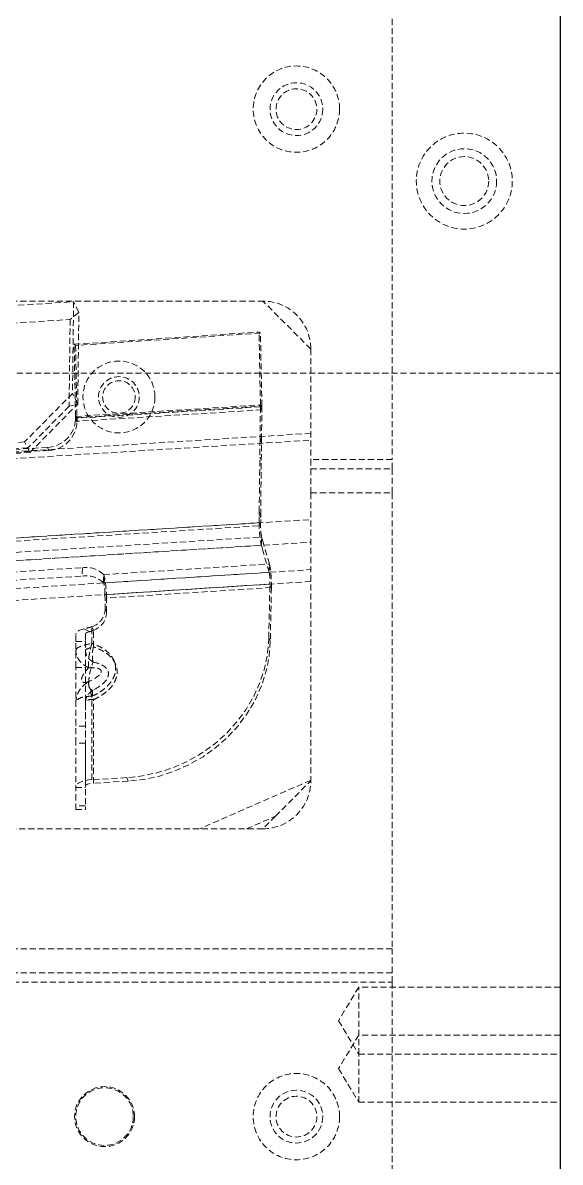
# Model space of a CAD drawing. Header units: millimetres. Extents: x 5 to 1533, y -1183 to 895.
# Drawn here: x 842.9 to 955, y -1062.6 to -825.1 of the extents above; entities that cross this region are included whole.
import ezdxf

# ---------------------------------------------------------------- set-up
doc = ezdxf.new("R2010")
doc.units = ezdxf.units.MM
doc.linetypes.add('HIDDEN', pattern=[1.905, 1.27, -0.635])

msp = doc.modelspace()

# ---------------------------------------------------------------- linework, layer by layer
at = {"color": 7, "linetype": 'Continuous', "lineweight": 25}
msp.add_line((954.986, -583.11), (954.986, -1133.11), dxfattribs=at)
at = {"color": 7, "linetype": 'HIDDEN', "lineweight": 18}
for p, q in [((919.986, -668.11), (919.986, -916.11)), ((750.735, -889.716), (853.535, -883.255)), ((790.986, -883.11), (892.986, -883.11)), ((853.535, -883.255), (853.305, -902.364)), ((854.631, -885.466), (853.535, -883.255)), ((902.986, -893.11), (892.986, -883.11)), ((854.631, -885.466), (852.821, -886.957)), ((854.4, -904.576), (854.631, -885.466)), ((754.962, -893.107), (852.821, -886.957)), ((852.821, -886.957), (852.602, -905.036)), ((853.652, -892.128), (892.2, -889.562)), ((892.493, -889.787), (853.946, -892.353)), ((892.2, -889.562), (892.493, -889.787)), ((892.495, -904.778), (892.2, -889.562)), ((892.789, -905.003), (892.493, -889.787)), ((853.946, -892.353), (853.652, -892.128)), ((853.944, -907.163), (853.652, -892.128)), ((853.946, -892.353), (854.238, -907.388)), ((902.986, -893.11), (902.986, -916.11)), ((574.986, -898.11), (954.986, -898.11)), ((853.305, -902.364), (843.305, -912.484)), ((854.4, -904.576), (853.305, -902.364)), ((844.4, -914.696), (854.4, -904.576)), ((852.602, -905.036), (854.4, -904.576)), ((853.944, -907.163), (892.495, -904.778)), ((892.495, -904.778), (892.789, -905.003)), ((852.602, -905.036), (844.022, -913.72)), ((892.487, -905.172), (853.943, -907.556)), ((853.943, -907.556), (853.944, -907.163)), ((853.943, -907.556), (853.944, -907.163)), ((853.944, -907.163), (854.238, -907.388)), ((854.238, -907.388), (892.789, -905.003)), ((854.238, -907.388), (892.789, -905.003)), ((892.792, -905.788), (854.248, -908.173)), ((892.487, -905.172), (892.419, -911.353)), ((892.792, -905.788), (892.487, -905.172)), ((892.724, -911.97), (892.792, -905.788)), ((853.943, -907.556), (853.941, -907.7)), ((854.247, -908.317), (853.941, -907.7)), ((853.943, -907.556), (854.248, -908.173)), ((854.238, -907.388), (854.248, -908.173)), ((854.238, -907.388), (854.248, -908.173)), ((854.248, -908.173), (854.247, -908.317)), ((902.986, -910.693), (714.986, -922.322)), ((892.411, -912.025), (892.415, -911.692)), ((892.415, -911.692), (892.419, -911.353)), ((892.721, -912.309), (892.415, -911.692)), ((892.724, -911.97), (892.721, -912.309)), ((714.986, -923.753), (902.986, -912.123)), ((848.096, -913.619), (757.158, -919.244)), ((848.401, -914.235), (757.464, -919.861)), ((843.305, -912.484), (760.275, -917.621)), ((844.022, -913.72), (763.039, -918.73)), ((844.4, -914.696), (843.305, -912.484)), ((844.022, -913.72), (844.4, -914.696)), ((848.401, -914.235), (848.096, -913.619)), ((892.411, -912.025), (892.368, -915.661)), ((892.717, -912.642), (892.411, -912.025)), ((892.673, -916.278), (892.717, -912.642)), ((892.721, -912.309), (892.717, -912.642)), ((761.37, -919.832), (844.4, -914.696)), ((892.232, -927.067), (892.368, -915.661)), ((892.368, -915.661), (892.673, -916.278)), ((892.537, -927.684), (892.673, -916.278)), ((919.986, -916.11), (902.986, -916.11)), ((902.986, -916.11), (902.986, -918.11)), ((919.986, -918.11), (919.986, -916.11)), ((902.986, -918.11), (919.986, -918.11)), ((902.986, -918.11), (902.986, -923.11)), ((919.986, -923.11), (919.986, -918.11)), ((902.986, -923.11), (919.986, -923.11)), ((902.986, -923.11), (902.986, -983.11)), ((919.986, -923.11), (919.986, -1018.11)), ((892.221, -929.33), (892.24, -927.608)), ((892.537, -927.684), (892.232, -927.067)), ((892.24, -927.608), (892.232, -927.067)), ((892.24, -927.608), (892.545, -928.225)), ((892.526, -929.947), (892.545, -928.225)), ((892.537, -927.684), (892.545, -928.225)), ((714.986, -940.384), (902.986, -928.658)), ((721.225, -939.995), (892.221, -929.33)), ((721.531, -940.612), (892.526, -929.947)), ((892.526, -929.947), (892.221, -929.33)), ((721.703, -942.964), (892.74, -932.296)), ((892.705, -934.025), (892.74, -932.296)), ((893.047, -933.375), (892.74, -932.296)), ((894.344, -937.926), (893.047, -933.375)), ((721.668, -944.693), (892.705, -934.025)), ((779.107, -941.11), (902.986, -933.383)), ((892.705, -934.025), (893.012, -935.104)), ((894.309, -939.654), (893.012, -935.104)), ((859.795, -940.137), (894.344, -937.926)), ((894.344, -937.926), (894.309, -939.654)), ((791.034, -944.435), (855.34, -940.424)), ((791.069, -942.706), (855.375, -938.695)), ((803.253, -945.484), (902.986, -939.099)), ((855.375, -938.695), (855.34, -940.424)), ((859.76, -941.866), (894.309, -939.654)), ((859.76, -941.866), (859.795, -940.137)), ((902.986, -941.562), (804.447, -947.87)), ((859.876, -942.136), (859.981, -940.68)), ((894.455, -942.108), (860.083, -944.308)), ((894.768, -942.824), (860.396, -945.025)), ((894.236, -953.312), (894.455, -942.108)), ((894.455, -942.108), (894.768, -942.824)), ((894.768, -942.824), (894.549, -954.029)), ((860.083, -944.308), (860.105, -947.274)), ((860.418, -947.99), (860.396, -945.025)), ((860.105, -947.274), (860.418, -947.99)), ((855.67, -951.435), (856.828, -952.027)), ((857.36, -954.476), (857.36, -951.008)), ((857.36, -951.008), (857.673, -951.724)), ((857.673, -955.192), (857.673, -951.724)), ((853.986, -954.053), (853.986, -952.618)), ((853.986, -954.053), (855.986, -954.053)), ((853.986, -959.471), (853.986, -954.053)), ((855.986, -952.618), (855.986, -954.053)), ((855.986, -954.053), (855.986, -959.471)), ((894.549, -954.029), (894.236, -953.312)), ((854.064, -955.612), (854.012, -956.431)), ((854.064, -955.612), (854.012, -956.431)), ((853.986, -959.471), (855.986, -959.471)), ((853.986, -975.296), (853.986, -959.471)), ((855.986, -959.471), (855.986, -975.296)), ((857.36, -982.87), (857.36, -965.492)), ((857.673, -983.587), (857.674, -966.208)), ((855.986, -966.925), (855.986, -984.303)), ((855.986, -966.925), (855.986, -984.303)), ((855.986, -971.697), (853.986, -971.697)), ((855.986, -971.697), (853.986, -971.697)), ((855.986, -975.296), (853.986, -975.296)), ((853.986, -989.097), (853.986, -975.296)), ((855.986, -975.296), (855.986, -989.097)), ((864.61, -982.454), (857.36, -982.87)), ((864.923, -983.17), (857.673, -983.587)), ((864.61, -982.454), (864.923, -983.17)), ((902.986, -982.992), (879.816, -993.11)), ((902.986, -983.11), (902.986, -982.992)), ((853.986, -984.497), (855.986, -984.497)), ((853.986, -984.497), (855.986, -984.497)), ((855.986, -988.348), (853.986, -988.348)), ((853.986, -989.097), (855.986, -989.097)), ((853.986, -989.097), (855.986, -989.097)), ((889.584, -993.11), (895.623, -990.473)), ((895.623, -990.473), (892.986, -993.11)), ((892.986, -993.11), (814.986, -993.11)), ((919.986, -1018.11), (819.986, -1018.11)), ((919.986, -1023.11), (919.986, -1018.11)), ((919.986, -1023.11), (819.986, -1023.11)), ((919.986, -1025.11), (919.986, -1023.11)), ((819.986, -1025.11), (919.986, -1025.11)), ((919.986, -1025.11), (919.986, -1068.11)), ((912.986, -1026.11), (908.78, -1033.11)), ((912.986, -1040.11), (912.986, -1026.11)), ((954.986, -1026.11), (912.986, -1026.11)), ((908.78, -1033.11), (912.986, -1040.11)), ((912.986, -1036.11), (908.78, -1043.11)), ((954.986, -1036.11), (912.986, -1036.11)), ((912.986, -1050.11), (912.986, -1040.11)), ((912.986, -1040.11), (954.986, -1040.11)), ((908.78, -1043.11), (912.986, -1050.11)), ((912.986, -1050.11), (954.986, -1050.11))]:
    msp.add_line(p, q, dxfattribs=at)
at = {"color": 7, "linetype": 'HIDDEN', "lineweight": 18, "flags": 128}
for points in [[(855.67, -951.435), (855.298, -951.544), (854.965, -951.667), (854.675, -951.804), (854.432, -951.953), (854.239, -952.11), (854.099, -952.276), (854.014, -952.446), (853.986, -952.618)], [(855.67, -951.435), (855.298, -951.544), (854.965, -951.667), (854.675, -951.804), (854.432, -951.953), (854.239, -952.11), (854.099, -952.276), (854.014, -952.446), (853.986, -952.618)], [(856.828, -952.027), (856.642, -952.081), (856.475, -952.143), (856.33, -952.211), (856.209, -952.285), (856.112, -952.364), (856.042, -952.447), (856, -952.532), (855.986, -952.618)], [(856.828, -952.027), (856.642, -952.081), (856.475, -952.143), (856.33, -952.211), (856.209, -952.285), (856.112, -952.364), (856.042, -952.447), (856, -952.532), (855.986, -952.618)], [(894.236, -953.312), (893.993, -956.416), (893.39, -959.496), (892.433, -962.515), (891.134, -965.435), (889.51, -968.221), (887.58, -970.838), (885.367, -973.255), (882.9, -975.441), (880.208, -977.37), (877.325, -979.018), (874.285, -980.365), (871.127, -981.395), (867.889, -982.094), (864.61, -982.454)], [(894.236, -953.312), (893.993, -956.416), (893.39, -959.496), (892.433, -962.515), (891.134, -965.435), (889.51, -968.221), (887.58, -970.838), (885.367, -973.255), (882.9, -975.441), (880.208, -977.37), (877.325, -979.018), (874.285, -980.365), (871.127, -981.395), (867.889, -982.094), (864.61, -982.454)], [(894.549, -954.029), (894.306, -957.132), (893.702, -960.212), (892.746, -963.231), (891.447, -966.151), (889.823, -968.937), (887.892, -971.555), (885.68, -973.971), (883.213, -976.158), (880.521, -978.087), (877.638, -979.735), (874.598, -981.082), (871.44, -982.111), (868.202, -982.81), (864.923, -983.17)], [(894.549, -954.029), (894.306, -957.132), (893.702, -960.212), (892.746, -963.231), (891.447, -966.151), (889.823, -968.937), (887.892, -971.555), (885.68, -973.971), (883.213, -976.158), (880.521, -978.087), (877.638, -979.735), (874.598, -981.082), (871.44, -982.111), (868.202, -982.81), (864.923, -983.17)], [(857.36, -982.87), (856.675, -982.932), (856.031, -983.037), (855.448, -983.182), (854.944, -983.361), (854.535, -983.569), (854.233, -983.801), (854.048, -984.048), (853.986, -984.303)], [(857.36, -982.87), (856.675, -982.932), (856.031, -983.037), (855.448, -983.182), (854.944, -983.361), (854.535, -983.569), (854.233, -983.801), (854.048, -984.048), (853.986, -984.303)], [(895.623, -990.473), (898.134, -987.962), (900.602, -985.494), (902.986, -983.11)], [(855.986, -984.303), (856.017, -984.176), (856.109, -984.052), (856.26, -983.936), (856.465, -983.832), (856.717, -983.742), (857.008, -983.67), (857.33, -983.618), (857.673, -983.587)], [(855.986, -984.303), (856.017, -984.176), (856.109, -984.052), (856.26, -983.936), (856.465, -983.832), (856.717, -983.742), (857.008, -983.67), (857.33, -983.618), (857.673, -983.587)]]:
    msp.add_lwpolyline(points, dxfattribs=at)
at = {"color": 7, "linetype": 'HIDDEN', "lineweight": 18}
for centre, radius in [((899.986, -843.11), 9), ((899.986, -843.11), 5.5), ((899.986, -843.11), 4.25), ((934.986, -858.11), 10), ((934.986, -858.11), 6.75), ((934.986, -858.11), 5.1), ((862.986, -903.11), 7.5), ((862.986, -903.11), 4.25), ((862.986, -903.11), 3.4), ((899.986, -1053.11), 9), ((859.986, -1053.11), 6.25), ((859.986, -1053.11), 6), ((899.986, -1053.11), 5.5), ((899.986, -1053.11), 4.25)]:
    msp.add_circle(centre, radius, dxfattribs=at)
for centre, radius, start, end in [((892.986, -893.11), 10, 0, 90), ((847.784, -907.464), 6.162, 272.90499, 357.80829), ((848.089, -908.081), 6.162, 272.90508, 357.8082), ((856.131, -945.491), 5.129, 44.97134, 98.87658), ((856.166, -943.762), 5.129, 44.97137, 98.87656), ((848.366, -944.333), 11.717, 0.12055, 10.80834), ((836.962, -945.074), 23.435, 0.12043, 10.80826), ((856.075, -947.186), 4.031, 288.58922, 358.75629), ((856.388, -947.903), 4.031, 288.58921, 358.75631), ((892.986, -983.11), 10, 270, 0)]:
    msp.add_arc(centre, radius, start, end, dxfattribs=at)
for points, knots in [([(892.487, -905.172), (892.489, -905.107), (892.493, -904.979), (892.495, -904.845), (892.495, -904.778)], [0, 0, 0, 0, 0.49747, 1, 1, 1, 1]), ([(892.487, -905.172), (892.489, -905.107), (892.493, -904.979), (892.495, -904.845), (892.495, -904.778)], [0, 0, 0, 0, 0.49747, 1, 1, 1, 1]), ([(892.789, -905.003), (892.79, -905.071), (892.792, -905.208), (892.795, -905.472), (892.793, -905.663), (892.792, -905.788)], [0, 0, 0, 0, 0.25683752, 0.51367511, 1, 1, 1, 1]), ([(892.789, -905.003), (892.79, -905.071), (892.792, -905.208), (892.795, -905.472), (892.793, -905.663), (892.792, -905.788)], [0, 0, 0, 0, 0.25683752, 0.51367511, 1, 1, 1, 1]), ([(892.221, -929.33), (892.229, -929.771), (892.244, -930.654), (892.35, -931.998), (892.505, -933.213), (892.638, -933.751), (892.705, -934.025)], [0, 0, 0, 0, 0.2478658, 0.4957318, 0.7435922, 1, 1, 1, 1]), ([(892.221, -929.33), (892.229, -929.771), (892.244, -930.654), (892.35, -931.998), (892.505, -933.213), (892.638, -933.751), (892.705, -934.025)], [0, 0, 0, 0, 0.2478658, 0.4957318, 0.7435922, 1, 1, 1, 1]), ([(892.74, -932.296), (892.709, -932.164), (892.647, -931.901), (892.576, -931.305), (892.53, -930.626), (892.528, -930.176), (892.526, -929.947)], [0, 0, 0, 0, 0.2477942, 0.4955877, 0.7434388, 1, 1, 1, 1]), ([(892.74, -932.296), (892.709, -932.164), (892.647, -931.901), (892.576, -931.305), (892.53, -930.626), (892.528, -930.176), (892.526, -929.947)], [0, 0, 0, 0, 0.2477942, 0.4955877, 0.7434388, 1, 1, 1, 1]), ([(894.344, -937.926), (894.406, -938.189), (894.531, -938.715), (894.673, -939.91), (894.761, -941.242), (894.778, -942.24), (894.769, -942.743), (894.768, -942.824)], [0, 0, 0, 0, 0.2383953, 0.4767989, 0.7152881, 0.9538385, 1, 1, 1, 1]), ([(894.344, -937.926), (894.406, -938.189), (894.531, -938.715), (894.673, -939.91), (894.761, -941.242), (894.778, -942.24), (894.769, -942.743), (894.768, -942.824)], [0, 0, 0, 0, 0.2383953, 0.4767989, 0.7152881, 0.9538385, 1, 1, 1, 1]), ([(859.981, -940.68), (859.969, -940.628), (859.945, -940.525), (859.887, -940.336), (859.831, -940.217), (859.795, -940.137)], [0, 0, 0, 0, 0.2512733, 0.5025454, 1, 1, 1, 1]), ([(859.981, -940.68), (859.969, -940.628), (859.945, -940.525), (859.887, -940.336), (859.831, -940.217), (859.795, -940.137)], [0, 0, 0, 0, 0.2512733, 0.5025454, 1, 1, 1, 1]), ([(894.309, -939.654), (894.336, -939.786), (894.392, -940.05), (894.447, -940.648), (894.473, -941.316), (894.468, -941.816), (894.457, -942.067), (894.455, -942.108)], [0, 0, 0, 0, 0.2383505, 0.4766901, 0.7152797, 0.954112, 1, 1, 1, 1]), ([(894.309, -939.654), (894.336, -939.786), (894.392, -940.05), (894.447, -940.648), (894.473, -941.316), (894.468, -941.816), (894.457, -942.067), (894.455, -942.108)], [0, 0, 0, 0, 0.2383505, 0.4766901, 0.7152797, 0.954112, 1, 1, 1, 1]), ([(859.76, -941.866), (859.784, -941.905), (859.821, -941.963), (859.856, -942.057), (859.869, -942.11), (859.876, -942.136)], [0, 0, 0, 0, 0.4940323, 0.7462475, 1, 1, 1, 1]), ([(859.76, -941.866), (859.784, -941.905), (859.821, -941.963), (859.856, -942.057), (859.869, -942.11), (859.876, -942.136)], [0, 0, 0, 0, 0.4940323, 0.7462475, 1, 1, 1, 1]), ([(857.36, -951.008), (857.208, -951.046), (856.905, -951.124), (856.321, -951.269), (855.928, -951.369), (855.67, -951.435)], [0, 0, 0, 0, 0.2549822, 0.5099773, 1, 1, 1, 1]), ([(857.36, -951.008), (857.208, -951.046), (856.905, -951.124), (856.321, -951.269), (855.928, -951.369), (855.67, -951.435)], [0, 0, 0, 0, 0.2549822, 0.5099773, 1, 1, 1, 1]), ([(857.673, -951.724), (857.534, -951.783), (857.321, -951.874), (857.036, -951.97), (856.898, -952.007), (856.828, -952.027)], [0, 0, 0, 0, 0.4767641, 0.7349336, 1, 1, 1, 1]), ([(857.673, -951.724), (857.534, -951.783), (857.321, -951.874), (857.036, -951.97), (856.898, -952.007), (856.828, -952.027)], [0, 0, 0, 0, 0.4767641, 0.7349336, 1, 1, 1, 1]), ([(854.109, -955.721), (854.144, -955.646), (854.235, -955.448), (854.901, -955.11), (855.962, -954.737), (856.879, -954.565), (857.36, -954.476)], [0, 0, 0, 0, 0.1632141, 0.4316002, 0.7022415, 1, 1, 1, 1]), ([(854.109, -955.721), (854.144, -955.646), (854.235, -955.448), (854.901, -955.11), (855.962, -954.737), (856.879, -954.565), (857.36, -954.476)], [0, 0, 0, 0, 0.1632141, 0.4316002, 0.7022415, 1, 1, 1, 1]), ([(857.36, -954.476), (857.226, -954.931), (856.962, -955.824), (856.733, -957.199), (856.612, -958.473), (856.636, -959.178), (856.648, -959.533)], [0, 0, 0, 0, 0.2658043, 0.5219441, 0.7590697, 1, 1, 1, 1]), ([(857.36, -954.476), (857.226, -954.931), (856.962, -955.824), (856.733, -957.199), (856.612, -958.473), (856.636, -959.178), (856.648, -959.533)], [0, 0, 0, 0, 0.2658043, 0.5219441, 0.7590697, 1, 1, 1, 1]), ([(857.36, -965.492), (857.749, -965.306), (858.53, -964.931), (859.617, -964.219), (860.547, -963.429), (861.282, -962.591), (861.839, -961.705), (862.214, -960.735), (862.345, -959.698), (862.237, -958.851), (862.023, -958.203), (861.743, -957.607), (861.283, -956.926), (860.4, -956.024), (859.098, -955.136), (857.933, -954.694), (857.36, -954.476)], [0, 0, 0, 0, 0.0788326, 0.1584396, 0.2375364, 0.3029516, 0.3648128, 0.4334907, 0.5000794, 0.5666082, 0.6005103, 0.635397, 0.6971966, 0.7626164, 0.8831859, 1, 1, 1, 1]), ([(857.36, -965.492), (857.749, -965.306), (858.53, -964.931), (859.617, -964.219), (860.547, -963.429), (861.282, -962.591), (861.839, -961.705), (862.214, -960.735), (862.345, -959.698), (862.237, -958.851), (862.023, -958.203), (861.743, -957.607), (861.283, -956.926), (860.4, -956.024), (859.098, -955.136), (857.933, -954.694), (857.36, -954.476)], [0, 0, 0, 0, 0.0788326, 0.1584396, 0.2375364, 0.3029516, 0.3648128, 0.4334907, 0.5000794, 0.5666082, 0.6005103, 0.635397, 0.6971966, 0.7626164, 0.8831859, 1, 1, 1, 1]), ([(856.648, -959.533), (856.278, -959.329), (855.533, -958.918), (854.694, -958.045), (854.102, -957.02), (854.025, -956.284), (853.986, -955.909)], [0, 0, 0, 0, 0.2413888, 0.4861392, 0.7377431, 1, 1, 1, 1]), ([(856.648, -959.533), (856.278, -959.329), (855.533, -958.918), (854.694, -958.045), (854.102, -957.02), (854.025, -956.284), (853.986, -955.909)], [0, 0, 0, 0, 0.2413888, 0.4861392, 0.7377431, 1, 1, 1, 1]), ([(856.025, -955.789), (856.015, -955.851), (855.992, -955.993), (855.997, -956.126), (855.999, -956.2)], [0, 0, 0, 0, 0.4386422, 1, 1, 1, 1]), ([(856.025, -955.789), (856.015, -955.851), (855.992, -955.993), (855.997, -956.126), (855.999, -956.2)], [0, 0, 0, 0, 0.4386422, 1, 1, 1, 1]), ([(857.583, -958.353), (857.358, -958.198), (856.91, -957.89), (856.393, -957.27), (856.074, -956.658), (856.033, -956.264), (856.018, -956.122)], [0, 0, 0, 0, 0.2680928, 0.5343805, 0.8315306, 1, 1, 1, 1]), ([(857.583, -958.353), (857.358, -958.198), (856.91, -957.89), (856.393, -957.27), (856.074, -956.658), (856.033, -956.264), (856.018, -956.122)], [0, 0, 0, 0, 0.2680928, 0.5343805, 0.8315306, 1, 1, 1, 1]), ([(856.048, -955.838), (856.063, -955.815), (856.107, -955.747), (856.441, -955.589), (856.987, -955.381), (857.443, -955.256), (857.673, -955.192)], [0, 0, 0, 0, 0.1455013, 0.4281849, 0.710864, 1, 1, 1, 1]), ([(856.048, -955.838), (856.063, -955.815), (856.107, -955.747), (856.441, -955.589), (856.987, -955.381), (857.443, -955.256), (857.673, -955.192)], [0, 0, 0, 0, 0.1455013, 0.4281849, 0.710864, 1, 1, 1, 1]), ([(857.673, -955.192), (857.614, -955.443), (857.487, -955.989), (857.433, -956.852), (857.453, -957.678), (857.54, -958.13), (857.583, -958.353)], [0, 0, 0, 0, 0.23712284, 0.51568535, 0.76179712, 1, 1, 1, 1]), ([(857.673, -955.192), (857.614, -955.443), (857.487, -955.989), (857.433, -956.852), (857.453, -957.678), (857.54, -958.13), (857.583, -958.353)], [0, 0, 0, 0, 0.23712284, 0.51568535, 0.76179712, 1, 1, 1, 1]), ([(857.674, -966.208), (858.062, -966.022), (858.843, -965.648), (859.93, -964.935), (860.861, -964.145), (861.595, -963.307), (862.152, -962.421), (862.527, -961.451), (862.658, -960.414), (862.55, -959.567), (862.336, -958.919), (862.056, -958.323), (861.595, -957.642), (860.712, -956.74), (859.411, -955.853), (858.246, -955.41), (857.673, -955.192)], [0, 0, 0, 0, 0.0786931, 0.1584404, 0.2375381, 0.302954, 0.3648165, 0.4334945, 0.5000845, 0.5666119, 0.600514, 0.6354003, 0.6971991, 0.762618, 0.8831869, 1, 1, 1, 1]), ([(857.674, -966.208), (858.062, -966.022), (858.843, -965.648), (859.93, -964.935), (860.861, -964.145), (861.595, -963.307), (862.152, -962.421), (862.527, -961.451), (862.658, -960.414), (862.55, -959.567), (862.336, -958.919), (862.056, -958.323), (861.595, -957.642), (860.712, -956.74), (859.411, -955.853), (858.246, -955.41), (857.673, -955.192)], [0, 0, 0, 0, 0.0786931, 0.1584404, 0.2375381, 0.302954, 0.3648165, 0.4334945, 0.5000845, 0.5666119, 0.600514, 0.6354003, 0.6971991, 0.762618, 0.8831869, 1, 1, 1, 1]), ([(857.583, -964.231), (857.379, -964.214), (857.079, -964.189), (856.809, -963.578), (856.72, -963.034), (856.697, -962.536), (856.72, -961.974), (856.809, -961.18), (857.078, -959.811), (857.379, -958.943), (857.583, -958.353)], [0, 0, 0, 0, 0.2616985, 0.3846416, 0.444521, 0.4999531, 0.5553456, 0.6151798, 0.7382563, 1, 1, 1, 1]), ([(857.583, -964.231), (857.379, -964.214), (857.079, -964.189), (856.809, -963.578), (856.72, -963.034), (856.697, -962.536), (856.72, -961.974), (856.809, -961.18), (857.078, -959.811), (857.379, -958.943), (857.583, -958.353)], [0, 0, 0, 0, 0.2616985, 0.3846416, 0.444521, 0.4999531, 0.5553456, 0.6151798, 0.7382563, 1, 1, 1, 1]), ([(857.583, -958.353), (858.332, -958.539), (859.432, -958.812), (860.42, -959.646), (860.746, -960.263), (860.831, -960.78), (860.746, -961.324), (860.421, -962.044), (859.432, -963.19), (858.331, -963.81), (857.583, -964.231)], [0, 0, 0, 0, 0.2618297, 0.38466042, 0.44453848, 0.49997031, 0.55541255, 0.61530639, 0.73826608, 1, 1, 1, 1]), ([(857.583, -958.353), (858.332, -958.539), (859.432, -958.812), (860.42, -959.646), (860.746, -960.263), (860.831, -960.78), (860.746, -961.324), (860.421, -962.044), (859.432, -963.19), (858.331, -963.81), (857.583, -964.231)], [0, 0, 0, 0, 0.2618297, 0.38466042, 0.44453848, 0.49997031, 0.55541255, 0.61530639, 0.73826608, 1, 1, 1, 1]), ([(856.647, -962.472), (856.319, -962.565), (855.858, -962.695), (855.381, -962.55), (855.231, -962.337), (855.19, -962.182), (855.181, -962.056), (855.19, -961.917), (855.23, -961.704), (855.38, -961.275), (855.857, -960.445), (856.319, -959.912), (856.647, -959.533)], [0, 0, 0, 0, 0.2954463, 0.4144527, 0.4619984, 0.4816928, 0.4999692, 0.5182307, 0.5379044, 0.5853926, 0.7045057, 1, 1, 1, 1]), ([(856.647, -962.472), (856.319, -962.565), (855.858, -962.695), (855.381, -962.55), (855.231, -962.337), (855.19, -962.182), (855.181, -962.056), (855.19, -961.917), (855.23, -961.704), (855.38, -961.275), (855.857, -960.445), (856.319, -959.912), (856.647, -959.533)], [0, 0, 0, 0, 0.2954463, 0.4144527, 0.4619984, 0.4816928, 0.4999692, 0.5182307, 0.5379044, 0.5853926, 0.7045057, 1, 1, 1, 1]), ([(856.647, -959.533), (857.24, -959.521), (858.07, -959.506), (858.928, -959.769), (859.198, -960.018), (859.27, -960.184), (859.288, -960.312), (859.271, -960.449), (859.198, -960.652), (858.928, -961.043), (858.07, -961.755), (857.239, -962.174), (856.647, -962.472)], [0, 0, 0, 0, 0.2955855, 0.4144693, 0.4620112, 0.4817045, 0.4999809, 0.5182589, 0.5379535, 0.5855028, 0.7045158, 1, 1, 1, 1]), ([(856.647, -959.533), (857.24, -959.521), (858.07, -959.506), (858.928, -959.769), (859.198, -960.018), (859.27, -960.184), (859.288, -960.312), (859.271, -960.449), (859.198, -960.652), (858.928, -961.043), (858.07, -961.755), (857.239, -962.174), (856.647, -962.472)], [0, 0, 0, 0, 0.2955855, 0.4144693, 0.4620112, 0.4817045, 0.4999809, 0.5182589, 0.5379535, 0.5855028, 0.7045158, 1, 1, 1, 1]), ([(853.986, -966.925), (854.025, -966.447), (854.102, -965.512), (854.69, -964.257), (855.527, -963.194), (856.271, -962.715), (856.648, -962.472)], [0, 0, 0, 0, 0.2623367, 0.5139501, 0.7538154, 1, 1, 1, 1]), ([(853.986, -966.925), (854.025, -966.447), (854.102, -965.512), (854.69, -964.257), (855.527, -963.194), (856.271, -962.715), (856.648, -962.472)], [0, 0, 0, 0, 0.2623367, 0.5139501, 0.7538154, 1, 1, 1, 1]), ([(855.986, -966.925), (856.005, -966.666), (856.048, -966.103), (856.392, -965.339), (856.913, -964.673), (857.36, -964.378), (857.583, -964.231)], [0, 0, 0, 0, 0.2328203, 0.5080714, 0.754273, 1, 1, 1, 1]), ([(855.986, -966.925), (856.005, -966.666), (856.048, -966.103), (856.392, -965.339), (856.913, -964.673), (857.36, -964.378), (857.583, -964.231)], [0, 0, 0, 0, 0.2328203, 0.5080714, 0.754273, 1, 1, 1, 1]), ([(856.648, -962.472), (856.635, -962.554), (856.611, -962.722), (856.731, -963.361), (856.962, -964.278), (857.226, -965.082), (857.36, -965.492)], [0, 0, 0, 0, 0.2334221, 0.478038, 0.7342358, 1, 1, 1, 1]), ([(856.648, -962.472), (856.635, -962.554), (856.611, -962.722), (856.731, -963.361), (856.962, -964.278), (857.226, -965.082), (857.36, -965.492)], [0, 0, 0, 0, 0.2334221, 0.478038, 0.7342358, 1, 1, 1, 1]), ([(857.583, -964.231), (857.575, -964.241), (857.531, -964.294), (857.452, -964.475), (857.433, -964.883), (857.488, -965.484), (857.615, -965.981), (857.674, -966.208)], [0, 0, 0, 0, 0.0448264, 0.2405499, 0.4859458, 0.7652695, 1, 1, 1, 1]), ([(857.583, -964.231), (857.575, -964.241), (857.531, -964.294), (857.452, -964.475), (857.433, -964.883), (857.488, -965.484), (857.615, -965.981), (857.674, -966.208)], [0, 0, 0, 0, 0.0448264, 0.2405499, 0.4859458, 0.7652695, 1, 1, 1, 1]), ([(857.36, -965.492), (856.879, -965.496), (855.965, -965.505), (854.893, -965.807), (854.14, -966.28), (854.039, -966.703), (853.986, -966.925)], [0, 0, 0, 0, 0.262947, 0.499346, 0.7377299, 1, 1, 1, 1]), ([(857.36, -965.492), (856.879, -965.496), (855.965, -965.505), (854.893, -965.807), (854.14, -966.28), (854.039, -966.703), (853.986, -966.925)], [0, 0, 0, 0, 0.262947, 0.499346, 0.7377299, 1, 1, 1, 1]), ([(853.986, -966.72), (853.987, -966.668), (853.99, -966.566), (854.022, -966.327), (854.037, -966.208)], [0, 0, 0, 0, 0.5052983, 1, 1, 1, 1]), ([(853.986, -966.72), (853.987, -966.668), (853.99, -966.566), (854.022, -966.327), (854.037, -966.208)], [0, 0, 0, 0, 0.5052983, 1, 1, 1, 1]), ([(857.674, -966.208), (857.444, -966.189), (856.989, -966.152), (856.436, -966.284), (856.057, -966.547), (856.01, -966.798), (855.986, -966.925)], [0, 0, 0, 0, 0.2528525, 0.5000004, 0.7471413, 1, 1, 1, 1]), ([(857.674, -966.208), (857.444, -966.189), (856.989, -966.152), (856.436, -966.284), (856.057, -966.547), (856.01, -966.798), (855.986, -966.925)], [0, 0, 0, 0, 0.2528525, 0.5000004, 0.7471413, 1, 1, 1, 1])]:
    msp.add_open_spline(points, degree=3, knots=knots, dxfattribs=at)

doc.saveas('drawing.dxf')
